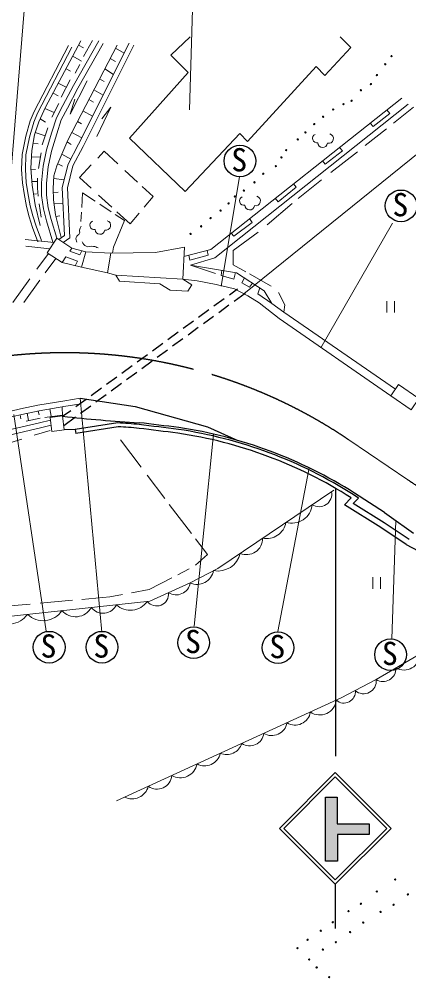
# Model space of a CAD drawing. Units: millimetres, scale not verified. Extents: x 40000 to 680000, y 20000 to 380000.
# Drawn here: x 314913 to 345665, y 262817 to 338481 of the extents above; entities that cross this region are included whole.
import ezdxf
from ezdxf.enums import TextEntityAlignment as Align

# ---------------------------------------------------------------- set-up
doc = ezdxf.new("R2010")
doc.units = ezdxf.units.MM
doc.header["$LTSCALE"] = 1000
doc.linetypes.add('CHAIN', pattern=[18.5, 12, -1.5, 3.5, -1.5])
for name, color, linetype, lineweight in [('M-BGD', 7, 'Continuous', 13), ('M-BMK', 2, 'CHAIN', 25), ('M-STR-HTXT', 7, 'Continuous', 13), ('M-STR-STRC', 7, 'Continuous', 25)]:
    doc.layers.add(name, color=color, linetype=linetype, lineweight=lineweight)
doc.styles.add('ＭＳ ゴシック', font='')
doc.styles.get('ＭＳ ゴシック').set_extended_font_data('MS Gothic')

msp = doc.modelspace()

# ---------------------------------------------------------------- hatches: boundary and pattern name
at = {"layer": 'M-STR-STRC'}
for points in [[(340039, 272033), (340039, 274137), (342537, 274137), (342537, 274961), (340003, 274961), (340003, 277083), (339090, 277083), (339090, 272033)], [(340039, 272033), (340039, 274137), (342537, 274137), (342537, 274961), (340003, 274961), (340003, 277083), (339090, 277083), (339090, 272033)], [(340039, 272033), (340039, 274137), (342537, 274137), (342537, 274961), (340003, 274961), (340003, 277083), (339090, 277083), (339090, 272033)], [(340039, 272033), (340039, 274137), (342537, 274137), (342537, 274961), (340003, 274961), (340003, 277083), (339090, 277083), (339090, 272033)], [(340039, 272033), (340039, 274137), (342537, 274137), (342537, 274961), (340003, 274961), (340003, 277083), (339090, 277083), (339090, 272033)], [(339090, 277083), (340003, 277083), (340003, 274961), (342537, 274961), (342537, 274137), (340039, 274137), (340039, 272033), (339090, 272033)]]:
    msp.add_hatch(color=256, dxfattribs=at).paths.add_polyline_path(points)

# ---------------------------------------------------------------- linework, layer by layer
at = {"layer": 'M-BGD'}
for p, q in [((319988, 335528), (320707, 336799)), ((319605, 336432), (319991, 336213)), ((322512, 336195), (323194, 335796)), ((319138, 335556), (319826, 335177)), ((322092, 335383), (322518, 335137)), ((318610, 334565), (318959, 334386)), ((319333, 334219), (319707, 334901)), ((321663, 334555), (322357, 334119)), ((318230, 332322), (318931, 333696)), ((321259, 333775), (321608, 333575)), ((318003, 333427), (318631, 333106)), ((317587, 332647), (317978, 332423)), ((320804, 332895), (321537, 332476)), ((316939, 331419), (317679, 331106)), ((317501, 330751), (318043, 331836)), ((320415, 332145), (320788, 331922)), ((346046, 331530), (344460, 330278)), ((319950, 331247), (320708, 330815)), ((316568, 330624), (316987, 330348)), ((316716, 328564), (317174, 329901)), ((319516, 330409), (319841, 330208)), ((316180, 329543), (316962, 329281)), ((319067, 329542), (319857, 329110)), ((343898, 329834), (342229, 328516)), ((316006, 328699), (316408, 328629)), ((318691, 328792), (319024, 328601)), ((316427, 326695), (316641, 327929)), ((318277, 327818), (318986, 327433)), ((341605, 328023), (339515, 326373)), ((315875, 327620), (316580, 327578)), ((317954, 327060), (318339, 326887)), ((320604, 326981), (319668, 325978)), ((315830, 326599), (316196, 326604)), ((324254, 325626), (323262, 326540)), ((315909, 325657), (316355, 325660)), ((317644, 325919), (318467, 325807)), ((319668, 325978), (320593, 325132)), ((330850, 317420), (332290, 326043)), ((338782, 325794), (336920, 324324)), ((316041, 324667), (316269, 324686)), ((317603, 324813), (317999, 324823)), ((321172, 324602), (322213, 323650)), ((316502, 323903), (316643, 322865)), ((317667, 323910), (318375, 323950)), ((322165, 323284), (321288, 323867)), ((336453, 323941), (334492, 322259)), ((319829, 323260), (319792, 322501)), ((317813, 322894), (318121, 322948)), ((338723, 312544), (344374, 322374)), ((315389, 321096), (317667, 320864)), ((315433, 320553), (317332, 320359)), ((320181, 320115), (319821, 318900)), ((327822, 317970), (327948, 320479)), ((316319, 318750), (317219, 319990)), ((316977, 318470), (317800, 319603)), ((322134, 320012), (321877, 318460)), ((328432, 319072), (330405, 318398)), ((314408, 316118), (315764, 317986)), ((315276, 316127), (316542, 317871)), ((333078, 318384), (334809, 317405)), ((343922, 316232), (343922, 315334)), ((344545, 316232), (344545, 315334)), ((319735, 308572), (321449, 290095)), ((314482, 307268), (317056, 290184)), ((315047, 306930), (314981, 307259)), ((315640, 306795), (315552, 307379)), ((316489, 307240), (316408, 307553)), ((316939, 307030), (318297, 307238)), ((317432, 307148), (317324, 307716)), ((318337, 307137), (318295, 307887)), ((315470, 306758), (316573, 306995)), ((316095, 305648), (317366, 306003)), ((330262, 305727), (328726, 290584)), ((313490, 304844), (315123, 305324)), ((322905, 305275), (324544, 303112)), ((337790, 303073), (335338, 290140)), ((325021, 302483), (326411, 300650)), ((326762, 300186), (328506, 297885)), ((344649, 298906), (344326, 289578)), ((328336, 295090), (327436, 294624)), ((342818, 294428), (342818, 293531)), ((343441, 294428), (343441, 293531)), ((315776, 292320), (313147, 292084)), ((319109, 292619), (316578, 292392))]:
    msp.add_line(p, q, dxfattribs=at)
at = {"layer": 'M-BGD', "lineweight": 25}
for p, q in [((331500, 316737), (332140, 317203)), ((330288, 315853), (331096, 316442)), ((331874, 316223), (332741, 316855)), ((329076, 314969), (329884, 315558)), ((330662, 315339), (331470, 315928)), ((329450, 314455), (330258, 315044)), ((327864, 314085), (328672, 314674)), ((328238, 313571), (329046, 314161)), ((326653, 313201), (327460, 313791)), ((327026, 312687), (327834, 313277)), ((325441, 312317), (326249, 312907)), ((324229, 311434), (325037, 312023)), ((325814, 311804), (326622, 312393)), ((323017, 310550), (323825, 311139)), ((324602, 310920), (325410, 311509)), ((321805, 309666), (322613, 310255)), ((323391, 310036), (324199, 310625)), ((322179, 309152), (322987, 309741)), ((320593, 308782), (321401, 309371)), ((320967, 308268), (321775, 308857)), ((319381, 307898), (320189, 308487)), ((319735, 308572), (324074, 307921)), ((319755, 307384), (320563, 307974)), ((318337, 307137), (318977, 307604)), ((324074, 307921), (329774, 306304)), ((318429, 306417), (319351, 307090)), ((322706, 306612), (319333, 306086)), ((319333, 306086), (318474, 306063)), ((319333, 306086), (319391, 305791)), ((322721, 306311), (319391, 305791)), ((329774, 306304), (332166, 305232)), ((341114, 300705), (340597, 300158)), ((341700, 300686), (341285, 300952)), ((341700, 300686), (341285, 300246)), ((343756, 299546), (341370, 301075)), ((343463, 298363), (340597, 300158)), ((343714, 298724), (341285, 300246)), ((343756, 299546), (344107, 299291)), ((344107, 299291), (346033, 297922)), ((345453, 297022), (343463, 298363)), ((345680, 297400), (343714, 298724)), ((345453, 297022), (350409, 294388))]:
    msp.add_line(p, q, dxfattribs=at)
at = {"layer": 'M-BGD'}
for points in [[(316563, 322197), (316171, 323823), (315932, 325380), (315820, 326711), (315904, 328113), (316119, 329356), (316456, 330385), (316988, 331525), (319781, 336761)], [(317566, 320874), (317065, 322560), (316822, 323504), (316663, 324551), (316663, 325569), (316794, 326878), (317074, 328172), (317500, 329556), (317855, 330684), (318359, 331656), (319193, 333235), (321202, 336768)], [(328404, 337093), (326875, 335649), (328263, 334275), (323610, 329085), (328018, 324892), (332330, 329455), (332932, 328824), (338351, 334758), (339024, 334029), (341099, 336244), (340258, 337100)], [(316390, 320904), (315973, 322044), (315692, 322879), (315493, 323695), (315300, 324730), (315163, 325571), (315107, 326605), (315138, 327808), (315440, 329247), (315789, 330462), (316094, 331185), (318806, 336410)], [(316672, 321007), (316256, 322143), (315981, 322962), (315786, 323758), (315595, 324781), (315461, 325603), (315407, 326609), (315437, 327773), (315731, 329175), (316072, 330362), (316366, 331057), (319073, 336271)], [(317887, 321195), (317450, 322667), (317214, 323584), (317063, 324581), (317063, 325549), (317190, 326815), (317462, 328071), (317881, 329437), (318226, 330530), (318714, 331470), (319544, 333043), (321550, 336570)], [(318235, 321240), (317778, 323032), (317628, 324219), (317591, 325107), (317656, 326117), (317890, 326911), (318750, 328930), (322641, 336442)], [(318034, 321104), (318496, 321417), (318314, 325203), (318782, 327045), (319606, 328608), (323595, 336599)], [(318394, 320864), (318907, 321212), (318717, 325163), (319158, 326900), (319962, 328425), (323953, 336421)], [(320281, 333612), (318926, 330995), (319309, 332176)], [(327911, 319740), (330029, 320314), (345102, 332257)], [(321033, 329226), (322154, 331535), (321425, 330628)], [(345624, 331767), (330353, 319646), (328432, 319072), (332077, 318462), (334257, 317039), (334864, 316043)], [(342607, 330280), (342845, 330015), (344170, 331041), (343933, 331331)], [(322688, 327068), (321611, 328060), (321108, 327521)], [(338845, 327299), (339053, 327039), (340430, 328098), (340184, 328360)], [(316408, 324508), (316361, 325144), (316352, 325938)], [(335115, 324344), (335363, 324063), (336778, 325216), (336553, 325483)], [(320913, 324116), (319904, 324787), (319846, 323613)], [(324784, 323637), (325499, 324480), (324631, 325279)], [(322629, 323270), (323667, 322321), (324381, 323162)], [(322286, 320014), (322355, 320479), (323227, 322578), (322478, 323076)], [(331647, 321595), (331859, 321355), (333291, 322432), (333092, 322740)], [(333775, 321681), (331795, 320223), (331809, 319102), (332792, 318546)], [(318591, 319712), (318298, 319272), (317127, 320051), (317890, 321199)], [(317890, 321199), (319062, 320420), (318901, 320178)], [(318901, 320178), (319694, 319880), (319860, 320202)], [(319062, 320420), (320181, 320115), (322134, 320012), (325677, 320068), (327948, 320479)], [(328303, 319847), (328388, 319447), (329840, 319846), (329742, 320236)], [(318591, 319712), (319517, 319385), (319334, 319019)], [(318298, 319272), (319821, 318900), (321877, 318460), (322550, 318264), (327822, 317970)], [(330899, 318659), (330844, 318261), (331866, 317958), (331985, 318477)], [(322550, 318264), (322822, 317811), (326018, 317587), (326831, 317082), (328219, 317012), (328528, 317517), (327822, 317970)], [(327822, 317970), (328961, 317830), (330452, 317531), (331919, 317185), (332957, 316634), (333854, 316082), (335425, 314851), (344243, 308742)], [(332692, 318061), (332473, 317675), (333083, 317334), (333322, 317649)], [(333902, 317271), (333736, 316815), (334864, 316043)], [(335375, 316901), (335889, 315929), (335791, 315368)], [(334864, 316043), (335791, 315368), (344615, 309286)], [(287751, 293101), (289672, 294878), (291074, 296154), (292780, 297486), (294154, 298532), (295883, 299776), (298201, 301196), (300135, 302346), (301790, 303187), (303435, 303925), (304968, 304552), (306996, 305346), (309164, 306103), (311230, 306729), (313361, 307337), (315015, 307730), (316398, 308010), (318512, 308370), (319735, 308572)], [(288063, 292776), (289976, 294546), (291364, 295810), (293054, 297129), (294421, 298171), (296132, 299401), (298433, 300811), (300353, 301951), (301984, 302781), (303612, 303512), (305135, 304134), (307152, 304924), (309304, 305675), (311357, 306298), (313475, 306901), (315112, 307290), (316479, 307567), (318597, 307940), (319816, 308129)], [(307726, 304109), (310026, 304848), (312222, 305502), (314353, 306110), (316512, 306614), (317381, 306838)], [(307849, 303729), (310144, 304466), (312334, 305118), (314454, 305722), (316608, 306226), (317432, 306438)], [(295388, 285144), (301387, 289367), (303574, 290208), (325213, 292550), (328410, 293980), (330597, 295136), (339752, 301317)], [(328828, 297461), (329772, 296216), (328828, 295392)], [(326957, 294376), (325179, 293456), (323772, 293197)], [(323072, 293069), (322064, 292884), (319854, 292686)], [(322590, 276778), (340332, 284903), (343082, 286354), (350007, 290391), (353400, 292545)]]:
    msp.add_lwpolyline(points, dxfattribs=at)
for points in [[(344243, 308742), (345841, 307648), (346458, 308550), (344860, 309644)], [(317356, 307037), (318334, 307161), (318474, 306063), (317496, 305938)]]:
    msp.add_lwpolyline(points, close=True, dxfattribs=at)
for centre in [(344299, 335564), (343803, 334920), (343150, 334071), (342670, 333363), (341888, 332866), (340500, 331772), (341145, 332038), (338902, 330777), (339701, 331351), (338201, 330202), (337500, 329543), (336897, 328996), (335972, 328141), (335172, 326879), (335607, 327566), (334177, 326276), (333476, 325603), (332652, 324949), (331435, 323937), (331941, 324496), (330809, 323376), (330024, 322787), (328445, 321528), (329270, 322130), (344584, 270578), (343133, 269632), (345596, 269403), (341885, 268664), (344461, 268589), (340904, 268089), (343437, 268015), (339656, 267206), (342072, 267173), (338717, 266533), (341026, 266426), (337679, 265818), (339904, 265628), (336868, 265158), (338882, 265049), (337792, 264263), (338391, 263636), (339372, 262870)]:
    msp.add_circle(centre, 53.3, dxfattribs=at)
at = {"layer": 'M-BGD', "lineweight": 25}
for centre in [(332332, 327292), (345053, 323748), (317280, 288914), (321452, 288914), (328685, 289269), (335341, 288870), (344220, 288327)]:
    msp.add_circle(centre, 1250, dxfattribs=at)
at = {"layer": 'M-BGD'}
for centre, radius, start, end in [((338424, 329073), 353, 115.79204, 281.56136), ((339335, 329061), 382, 256.09097, 74.1365), ((338870, 328726), 375, 179.85184, 354.42335), ((332662, 324145), 353, 115.79204, 281.56136), ((333572, 324133), 382, 256.09097, 74.1365), ((333108, 323798), 375, 179.85184, 354.42335), ((320842, 322223), 353, 115.79204, 281.56136), ((321752, 322210), 382, 256.09097, 74.1365), ((321287, 321876), 375, 179.85184, 354.42335), ((338583, 301004), 1001, 237.25002, 10.79572), ((336417, 300331), 1633, 254.00252, 354.04321), ((334442, 299032), 1549, 258.10148, 349.94425), ((332854, 297485), 1269, 246.65862, 1.38711), ((330596, 296724), 1800, 259.13825, 347.01691), ((328945, 295203), 1335, 246.39142, 349.35248), ((327303, 294162), 1122, 237.56445, 350.64002), ((325758, 293114), 949, 218.18135, 6.10441), ((321539, 292751), 1160, 217.06585, 335.28441), ((323691, 293426), 1597, 226.57146, 325.77881), ((314089, 292531), 1800, 227.076, 325.27426), ((316803, 292766), 1765, 225.57409, 326.77618), ((319357, 292749), 1437, 221.40095, 330.94931), ((345281, 288358), 1252, 240.13309, 0.35093), ((343615, 287249), 1042, 239.20878, 1.27525), ((342102, 286224), 988, 228.10843, 7.535), ((340545, 285398), 901, 228.28383, 5.73317), ((338635, 284885), 1320, 236.15397, 353.05418), ((336689, 283994), 1227, 238.85089, 350.35726), ((334844, 283166), 1230, 239.62654, 349.58161), ((333110, 282246), 1121, 236.44179, 352.76636), ((331260, 281740), 1303, 248.42075, 340.7874), ((329552, 280804), 1259, 241.81365, 347.3945), ((327631, 279956), 1353, 240.35397, 348.85418), ((325791, 278886), 1176, 234.39812, 354.81003), ((323818, 278275), 1333, 244.16728, 345.04086)]:
    msp.add_arc(centre, radius, start, end, dxfattribs=at)
at = {"layer": 'M-BGD', "lineweight": 25}
for centre, radius, start, end in [((330933, 421977), 115529, 263.74071, 266.74658), ((320877, 271859), 34801, 84.23195, 86.9881), ((280458, -62156), 371246, 82.72357, 83.20635), ((280458, -62156), 371396, 82.72218, 83.20885), ((320877, 271859), 34501, 84.18732, 86.93634), ((280458, -62156), 370947, 82.72635, 83.20137), ((322270, 271050), 35136, 57.56727, 81.56573), ((322270, 271050), 35436, 57.54824, 81.54644), ((322270, 271050), 35586, 57.53885, 81.53691)]:
    msp.add_arc(centre, radius, start, end, dxfattribs=at)
at = {"layer": 'M-BGD'}
for points, knots in [([(319815, 322149), (319751, 322050), (319726, 322008), (319696, 321906), (319661, 321789), (319714, 321709), (319671, 321595), (319611, 321435), (319441, 321414), (319408, 321246), (319379, 321103), (319408, 321013), (319463, 320877)], [0, 0, 0, 0, 1, 1, 1, 2, 2, 2, 3, 3, 3, 4, 4, 4, 4]), ([(319883, 320897), (319968, 320741), (320033, 320647), (320188, 320560), (320388, 320449), (320550, 320593), (320774, 320548), (320929, 320517), (320992, 320498), (321160, 320430)], [0, 0, 0, 0, 1, 1, 1, 2, 2, 2, 3, 3, 3, 3])]:
    msp.add_open_spline(points, degree=3, knots=knots, dxfattribs=at)
at = {"layer": 'M-BMK', "lineweight": 13}
msp.add_line((340917, 305288), (345581, 302135), dxfattribs=at)
at = {"layer": 'M-BMK'}
for centre, radius, start, end in [((318514, 272150), 40000, 94.22885, 108.55222), ((318514, 272150), 40000, 82.24534, 94.22885), ((318514, 272150), 40000, 79.90495, 82.24534), ((318514, 272150), 40000, 55.93846, 79.90495), ((401589, 384979), 100000, 235.93846, 246.04471)]:
    msp.add_arc(centre, radius, start, end, dxfattribs=at)
at = {"layer": 'M-STR-HTXT'}
for p, q in [((316340, 351819), (313382, 315882)), ((328750, 344880), (328354, 331323)), ((332656, 316793), (353938, 333995))]:
    msp.add_line(p, q, dxfattribs=at)
at = {"layer": 'M-STR-STRC'}
for p, q in [((339872, 301459), (339872, 280316)), ((335451, 274611), (339863, 279023)), ((335790, 274611), (339863, 278684)), ((339863, 279023), (344276, 274611)), ((339863, 278684), (343936, 274611)), ((339090, 277083), (340003, 277083)), ((339090, 272033), (339090, 277083)), ((340003, 277083), (340003, 274961)), ((340003, 274961), (342537, 274961)), ((342537, 274961), (342537, 274137)), ((339863, 270198), (335451, 274611)), ((339863, 270538), (335790, 274611)), ((344276, 274611), (339863, 270198)), ((343936, 274611), (339863, 270538)), ((342537, 274137), (340039, 274137)), ((340039, 274137), (340039, 272033)), ((340039, 272033), (339090, 272033)), ((339863, 270198), (339863, 266702))]:
    msp.add_line(p, q, dxfattribs=at)

# ---------------------------------------------------------------- texts
at = {"layer": 'M-BGD', "style": 'ＭＳ ゴシック'}
for p in [(331654, 325918), (344374, 322374), (316602, 287540), (320773, 287540), (328006, 287895), (334662, 287496), (343542, 286954)]:
    msp.add_text('S', height=1833, dxfattribs=at).set_placement(p, align=Align.BOTTOM_LEFT)

doc.saveas('drawing.dxf')
